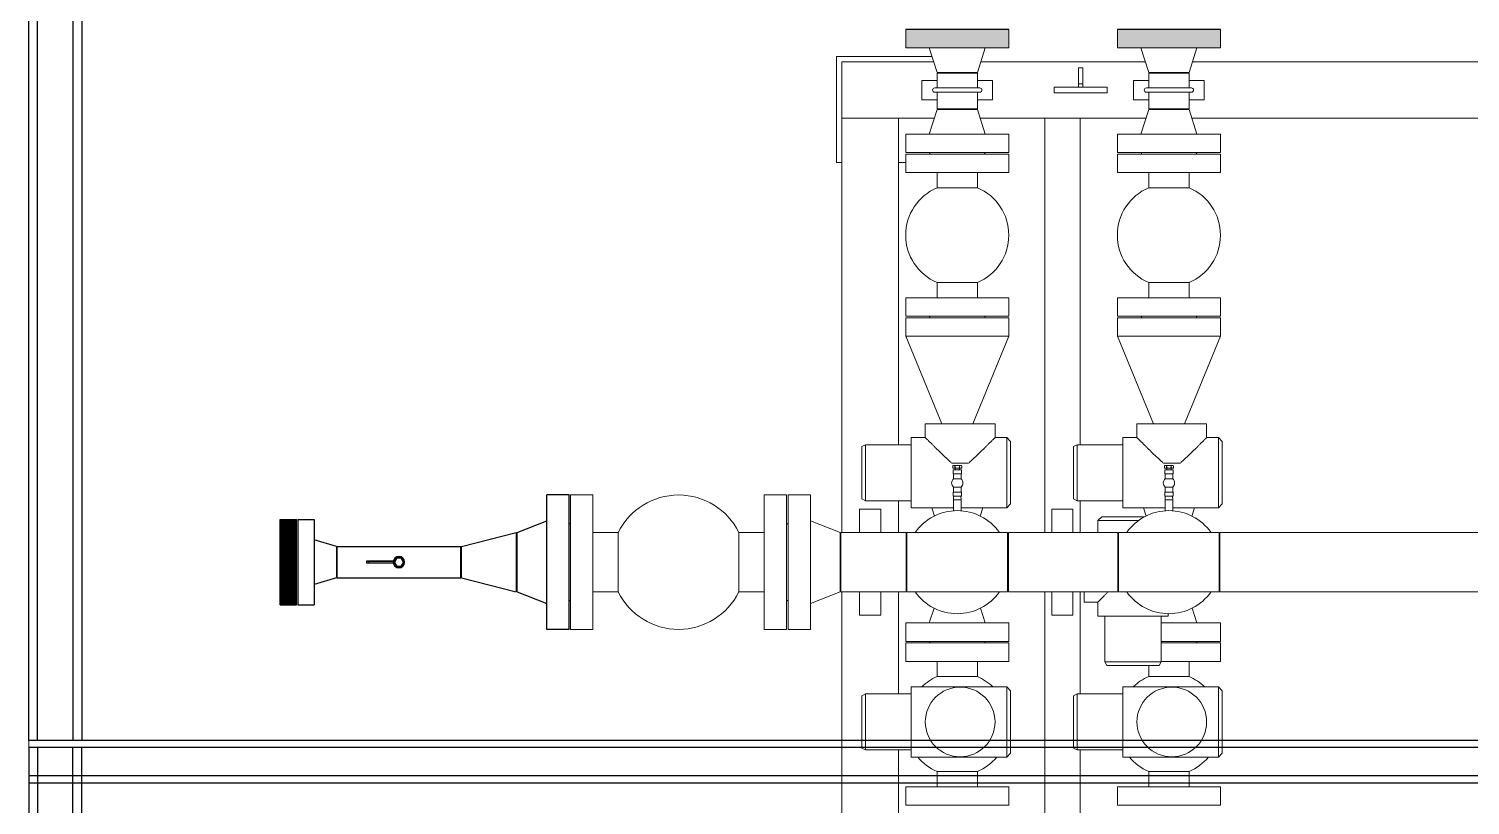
# Model space of a CAD drawing. Header units: millimetres. Extents: x 553637 to 584936, y 5008 to 53898.
# Drawn here: x 556236 to 560322, y 13345 to 15547 of the extents above; entities that cross this region are included whole.
import ezdxf

# ---------------------------------------------------------------- set-up
doc = ezdxf.new("R2010")
doc.units = ezdxf.units.MM
doc.header["$LTSCALE"] = 10
doc.header["$MEASUREMENT"] = 0
for name, color, linetype in [('8', 8, 'Continuous'), ('BRIDA CIEGA PARA PRUEBAS', 170, 'Continuous'), ('CAÑERIAS PH 234', 20, 'Continuous')]:
    doc.layers.add(name, color=color, linetype=linetype)

# ---------------------------------------------------------------- blocks, each defined once
blk = doc.blocks.new('A$C79EB0E72')
at = {"layer": '8', "ltscale": 0.01}
for p, q in [((0, -2490.1), (7800.2, -2490.1)), ((0, -2510.1), (7800.2, -2510.1))]:
    blk.add_line(p, q, dxfattribs=at)
at = {"layer": '8', "lineweight": 0}
blk.add_lwpolyline([(0, -4900), (7800, -4900), (7800, 0), (0, 0)], close=True, dxfattribs=at)
at = {"layer": '8', "lineweight": 25}
for points in [[(7800.2, -2390.1), (0, -2390.1), (0, -25), (25, 0), (7775.2, 0), (7800.2, -25), (7800.2, -2390.1)], [(25, -2390.1), (25, -35.4), (35.4, -25), (7764.8, -25), (7775.2, -35.4), (7775.2, -2390.1)], [(7675.2, -2390.1), (7675.2, -125), (125, -125), (125, -2390.1)], [(7650.2, -2390.1), (7650.2, -150), (150, -150), (150, -2390.1)], [(7800.2, -2410.1), (0, -2410.1), (0, -4875.1), (25, -4900.1), (7775.2, -4900.1), (7800.2, -4875.1), (7800.2, -2410.1)], [(25, -2410.1), (25, -4864.8), (35.4, -4875.1), (7764.8, -4875.1), (7775.2, -4864.8), (7775.2, -2410.1)], [(7675.2, -2410.1), (7675.2, -4775.1), (125, -4775.1), (125, -2410.1)], [(7650.2, -2410.1), (7650.2, -4750.1), (150, -4750.1), (150, -2410.1)]]:
    blk.add_lwpolyline(points, dxfattribs=at)
blk = doc.blocks.new('mf_900')
at = {"layer": '8', "lineweight": -2}
for p, q in [((189231.6, 11190), (188939.5, 11190)), ((188939.5, 11190), (188939.5, 11137.6)), ((189231.6, 11190), (189231.6, 11137.6)), ((189831.6, 11190), (189539.5, 11190)), ((189539.5, 11190), (189539.5, 11137.6)), ((189831.6, 11190), (189831.6, 11137.6)), ((188939.5, 11137.6), (189231.6, 11137.6)), ((189028.4, 11067.8), (189006.1, 11137.6)), ((189142.7, 11067.8), (189164.9, 11137.6)), ((189539.5, 11137.6), (189831.6, 11137.6)), ((189628.4, 11067.8), (189606.1, 11137.6)), ((189742.7, 11067.8), (189764.9, 11137.6)), ((188743.5, 11112.8), (189014, 11112.8)), ((188743.5, 10812.8), (188743.5, 11112.8)), ((188758.5, 9763.1), (188758.5, 11097.8)), ((189018.8, 11097.8), (188758.5, 11097.8)), ((189618.8, 11097.8), (189152.2, 11097.8)), ((189441.9, 11080.8), (189429.2, 11080.8)), ((189429.2, 11025.8), (189429.2, 11080.8)), ((189441.9, 11025.8), (189441.9, 11080.8)), ((190778.8, 11097.8), (189752.2, 11097.8)), ((188985.5, 10990.3), (188985.5, 11045.3)), ((188985.5, 11045.3), (189028.4, 11045.3)), ((189028.4, 11067.8), (189142.7, 11067.8)), ((189028.4, 11065.8), (189142.7, 11065.8)), ((189028.4, 11023.8), (189028.4, 11065.8)), ((189142.7, 11023.8), (189142.7, 11065.8)), ((189142.7, 11045.3), (189185.5, 11045.3)), ((189185.5, 11045.3), (189185.5, 10990.3)), ((189441.9, 11035.8), (189429.2, 11035.8)), ((189585.5, 10990.3), (189585.5, 11045.3)), ((189585.5, 11045.3), (189628.4, 11045.3)), ((189628.4, 11067.8), (189742.7, 11067.8)), ((189628.4, 11065.8), (189742.7, 11065.8)), ((189628.4, 11023.8), (189628.4, 11065.8)), ((189742.7, 11023.8), (189742.7, 11065.8)), ((189742.7, 11045.3), (189785.5, 11045.3)), ((189785.5, 11045.3), (189785.5, 10990.3)), ((189149.5, 11023.8), (189021.5, 11023.8)), ((189021.5, 11011.8), (189149.5, 11011.8)), ((189028.4, 10964.7), (189028.4, 11011.8)), ((189142.7, 10964.7), (189142.7, 11011.8)), ((189360.5, 11009.9), (189360.5, 11025.8)), ((189360.5, 11025.8), (189510.5, 11025.8)), ((189360.5, 11009.9), (189510.5, 11009.9)), ((189510.5, 11009.9), (189510.5, 11025.8)), ((189749.5, 11023.8), (189621.5, 11023.8)), ((189621.5, 11011.8), (189749.5, 11011.8)), ((189628.4, 10964.7), (189628.4, 11011.8)), ((189742.7, 10964.7), (189742.7, 11011.8)), ((188985.5, 10990.3), (189028.4, 10990.3)), ((189028.4, 10962.7), (189006.1, 10892.9)), ((189142.7, 10964.7), (189028.4, 10964.7)), ((189142.7, 10962.7), (189028.4, 10962.7)), ((189142.7, 10990.3), (189185.5, 10990.3)), ((189142.7, 10962.7), (189164.9, 10892.9)), ((189585.5, 10990.3), (189628.4, 10990.3)), ((189628.4, 10962.7), (189606.1, 10892.9)), ((189742.7, 10964.7), (189628.4, 10964.7)), ((189742.7, 10962.7), (189628.4, 10962.7)), ((189742.7, 10990.3), (189785.5, 10990.3)), ((189742.7, 10962.7), (189764.9, 10892.9)), ((189020.4, 10937.8), (188758.5, 10937.8)), ((188918.5, 10011.9), (188918.5, 10937.8)), ((189620.4, 10937.8), (189150.6, 10937.8)), ((189333.5, 9763.1), (189333.5, 10937.8)), ((189433.5, 10011.9), (189433.5, 10937.8)), ((190779.2, 10937.8), (189750.6, 10937.8)), ((189231.6, 10892.9), (188939.5, 10892.9)), ((188939.5, 10840.5), (188939.5, 10892.9)), ((189231.6, 10840.5), (189231.6, 10892.9)), ((189831.6, 10892.9), (189539.5, 10892.9)), ((189539.5, 10840.5), (189539.5, 10892.9)), ((189831.6, 10840.5), (189831.6, 10892.9)), ((188939.5, 10840.5), (189231.6, 10840.5)), ((189231.6, 10836.4), (188939.5, 10836.4)), ((188939.5, 10784.1), (188939.5, 10836.4)), ((189231.6, 10784.1), (189231.6, 10836.4)), ((189539.5, 10840.5), (189831.6, 10840.5)), ((189831.6, 10836.4), (189539.5, 10836.4)), ((189539.5, 10784.1), (189539.5, 10836.4)), ((189831.6, 10784.1), (189831.6, 10836.4)), ((188758.5, 10812.8), (188743.5, 10812.8)), ((188939.5, 10812.8), (188918.5, 10812.8)), ((188939.5, 10784.1), (189231.6, 10784.1)), ((189028.4, 10740.7), (189028.4, 10784.1)), ((189142.7, 10740.7), (189142.7, 10784.1)), ((189539.5, 10784.1), (189831.6, 10784.1)), ((189628.4, 10740.7), (189628.4, 10784.1)), ((189742.7, 10740.7), (189742.7, 10784.1)), ((189142.7, 10740.7), (189028.4, 10740.7)), ((189742.7, 10740.7), (189628.4, 10740.7)), ((189028.4, 10471.9), (189142.7, 10471.9)), ((189028.4, 10428.6), (189028.4, 10471.9)), ((189142.7, 10428.6), (189142.7, 10471.9)), ((189628.4, 10471.9), (189742.7, 10471.9)), ((189628.4, 10428.6), (189628.4, 10471.9)), ((189742.7, 10428.6), (189742.7, 10471.9)), ((189231.6, 10428.6), (188939.5, 10428.6)), ((188939.5, 10376.2), (188939.5, 10428.6)), ((189231.6, 10376.2), (189231.6, 10428.6)), ((189831.6, 10428.6), (189539.5, 10428.6)), ((189539.5, 10376.2), (189539.5, 10428.6)), ((189831.6, 10376.2), (189831.6, 10428.6)), ((188939.5, 10376.2), (189231.6, 10376.2)), ((189231.6, 10372.1), (188939.5, 10372.1)), ((188939.5, 10372.1), (188939.5, 10319.8)), ((189231.6, 10372.1), (189231.6, 10319.8)), ((189539.5, 10376.2), (189831.6, 10376.2)), ((189831.6, 10372.1), (189539.5, 10372.1)), ((189539.5, 10372.1), (189539.5, 10319.8)), ((189831.6, 10372.1), (189831.6, 10319.8)), ((189231.6, 10319.8), (188939.5, 10319.8)), ((189041.6, 10071.2), (188939.5, 10319.8)), ((189129.4, 10071.2), (189231.6, 10319.8)), ((189831.6, 10319.8), (189539.5, 10319.8)), ((189641.6, 10071.2), (189539.5, 10319.8)), ((189729.4, 10071.2), (189831.6, 10319.8)), ((188994.9, 10071.2), (189192.5, 10071.2)), ((188994.9, 10071.2), (188994.9, 10032)), ((189192.5, 10071.2), (189192.5, 10032)), ((189594.9, 10071.2), (189792.5, 10071.2)), ((189594.9, 10071.2), (189594.9, 10032)), ((189792.5, 10071.2), (189792.5, 10032)), ((188814.9, 10006.5), (188825.3, 10011.9)), ((188825.3, 10011.9), (188825.3, 9852.9)), ((188955.2, 10011.9), (188825.3, 10011.9)), ((188955.2, 10032), (188955.2, 9832.7)), ((188994.9, 10032), (188955.2, 10032)), ((189226.4, 10032), (189192.5, 10032)), ((189226.4, 10032), (189226.4, 9832.7)), ((189236.5, 10020.8), (189226.4, 10032)), ((189236.5, 10020.8), (189236.5, 9843.9)), ((189414.9, 10006.5), (189425.3, 10011.9)), ((189425.3, 10011.9), (189425.3, 9852.9)), ((189555.2, 10011.9), (189425.3, 10011.9)), ((189555.2, 10032), (189555.2, 9832.7)), ((189594.9, 10032), (189555.2, 10032)), ((189826.4, 10032), (189792.5, 10032)), ((189826.4, 10032), (189826.4, 9832.7)), ((189836.5, 10020.8), (189826.4, 10032)), ((189836.5, 10020.8), (189836.5, 9843.9)), ((188814.9, 10006.5), (188814.9, 9858.2)), ((189414.9, 10006.5), (189414.9, 9858.2)), ((189069.8, 9959.7), (189117.7, 9959.7)), ((189072.6, 9946.2), (189073.1, 9946.2)), ((189098.4, 9945.4), (189072.6, 9945.4)), ((189073.1, 9953.3), (189097.9, 9953.3)), ((189097.1, 9940.8), (189073.9, 9940.8)), ((189073.9, 9929.2), (189073.9, 9940.8)), ((189073.9, 9929.2), (189097.1, 9929.2)), ((189074.8, 9915.4), (189074.8, 9929.2)), ((189078.5, 9946.2), (189080.1, 9946.2)), ((189079.2, 9940.8), (189079.2, 9945.4)), ((189090.9, 9946.2), (189092.5, 9946.2)), ((189091.9, 9940.8), (189091.9, 9945.4)), ((189096.2, 9915.4), (189096.2, 9929.2)), ((189097.1, 9929.2), (189097.1, 9940.8)), ((189097.9, 9946.2), (189098.4, 9946.2)), ((189669.8, 9959.7), (189717.7, 9959.7)), ((189672.6, 9946.2), (189673.1, 9946.2)), ((189698.4, 9945.4), (189672.6, 9945.4)), ((189673.1, 9953.3), (189697.9, 9953.3)), ((189697.1, 9940.8), (189673.9, 9940.8)), ((189673.9, 9929.2), (189673.9, 9940.8)), ((189673.9, 9929.2), (189697.1, 9929.2)), ((189674.8, 9915.4), (189674.8, 9929.2)), ((189678.5, 9946.2), (189680.1, 9946.2)), ((189679.2, 9940.8), (189679.2, 9945.4)), ((189690.9, 9946.2), (189692.5, 9946.2)), ((189691.9, 9940.8), (189691.9, 9945.4)), ((189696.2, 9915.4), (189696.2, 9929.2)), ((189697.1, 9929.2), (189697.1, 9940.8)), ((189697.9, 9946.2), (189698.4, 9946.2)), ((189096.2, 9915.4), (189074.8, 9915.4)), ((189074.8, 9891.6), (189096.2, 9891.6)), ((189074.8, 9877.7), (189074.8, 9891.6)), ((189096.2, 9877.7), (189096.2, 9891.6)), ((189696.2, 9915.4), (189674.8, 9915.4)), ((189674.8, 9891.6), (189696.2, 9891.6)), ((189674.8, 9877.7), (189674.8, 9891.6)), ((189696.2, 9877.7), (189696.2, 9891.6)), ((187985.1, 9488.4), (187985.1, 9869.4)), ((188052.7, 9869.4), (187989.2, 9869.4)), ((187989.2, 9869.4), (187989.2, 9488.4)), ((188052.7, 9488.4), (188052.7, 9869.4)), ((188538.3, 9869.4), (188538.3, 9488.4)), ((188601.8, 9869.4), (188538.3, 9869.4)), ((188601.8, 9488.4), (188601.8, 9869.4)), ((188605.9, 9869.4), (188605.9, 9488.4)), ((188605.9, 9869.4), (188669.5, 9869.4)), ((188669.5, 9488.4), (188669.5, 9869.4)), ((188814.9, 9858.2), (188825.3, 9852.9)), ((188955.2, 9852.9), (188825.3, 9852.9)), ((188918.5, 9763.1), (188918.5, 9852.9)), ((189097.1, 9877.7), (189073.9, 9877.7)), ((189073.9, 9877.7), (189073.9, 9866.1)), ((189073.9, 9866.1), (189097.1, 9866.1)), ((189075.3, 9866.1), (189074.8, 9855.9)), ((189096.2, 9855.9), (189074.8, 9855.9)), ((189074.8, 9824.6), (189074.8, 9855.9)), ((189095.7, 9866.1), (189096.2, 9855.9)), ((189096.2, 9824.6), (189096.2, 9855.9)), ((189097.1, 9877.7), (189097.1, 9866.1)), ((189414.9, 9858.2), (189425.3, 9852.9)), ((189555.2, 9852.9), (189425.3, 9852.9)), ((189433.5, 9763.1), (189433.5, 9852.9)), ((189697.1, 9877.7), (189673.9, 9877.7)), ((189673.9, 9877.7), (189673.9, 9866.1)), ((189673.9, 9866.1), (189697.1, 9866.1)), ((189675.3, 9866.1), (189674.8, 9855.9)), ((189696.2, 9855.9), (189674.8, 9855.9)), ((189674.8, 9824.6), (189674.8, 9855.9)), ((189695.7, 9866.1), (189696.2, 9855.9)), ((189696.2, 9824.6), (189696.2, 9855.9)), ((189697.1, 9877.7), (189697.1, 9866.1)), ((188808.5, 9828.9), (188868.5, 9828.9)), ((188808.5, 9828.9), (188808.5, 9763.1)), ((188868.5, 9828.9), (188868.5, 9763.1)), ((189074.8, 9832.7), (188955.2, 9832.7)), ((189020.7, 9809.8), (189013.4, 9832.7)), ((189226.4, 9832.7), (189096.2, 9832.7)), ((189150.4, 9809.8), (189157.6, 9832.7)), ((189236.5, 9843.9), (189226.4, 9832.7)), ((189353.5, 9828.9), (189413.5, 9828.9)), ((189353.5, 9828.9), (189353.5, 9763.1)), ((189413.5, 9828.9), (189413.5, 9763.1)), ((189495.3, 9807.1), (189484, 9797)), ((189495.3, 9807.1), (189615.4, 9807.1)), ((189674.8, 9832.7), (189555.2, 9832.7)), ((189620.7, 9809.8), (189613.4, 9832.7)), ((189826.4, 9832.7), (189696.2, 9832.7)), ((189750.4, 9809.8), (189757.6, 9832.7)), ((189836.5, 9843.9), (189826.4, 9832.7)), ((188753.5, 9763.1), (188669.5, 9796.4)), ((189484, 9797), (189599.5, 9797)), ((189484, 9797), (189484, 9763.1)), ((188124.6, 9763.1), (188052.7, 9763.1)), ((188124.6, 9763.1), (188124.6, 9594.8)), ((188466.4, 9594.8), (188466.4, 9763.1)), ((188538.3, 9763.1), (188466.4, 9763.1)), ((188753.5, 9594.8), (188753.5, 9763.1)), ((188755.5, 9594.8), (188755.5, 9763.1)), ((188755.5, 9763.1), (188940.8, 9763.1)), ((188940.8, 9763.1), (188940.8, 9594.8)), ((188942.8, 9729), (188940.8, 9729)), ((188942.8, 9763.1), (188942.8, 9594.8)), ((189228.3, 9763.1), (188942.8, 9763.1)), ((189228.3, 9594.8), (189228.3, 9763.1)), ((189230.3, 9729), (189228.3, 9729)), ((189230.3, 9594.8), (189230.3, 9763.1)), ((189540.8, 9763.1), (189230.3, 9763.1)), ((189540.8, 9763.1), (189540.8, 9594.8)), ((189542.8, 9763.1), (189542.8, 9594.8)), ((189828.3, 9763.1), (189542.8, 9763.1)), ((189828.3, 9594.8), (189828.3, 9763.1)), ((189830.3, 9729), (189828.3, 9729)), ((189830.3, 9594.8), (189830.3, 9763.1)), ((190700.8, 9763.1), (189830.3, 9763.1)), ((188942.8, 9628.9), (188940.8, 9628.9)), ((189230.3, 9628.9), (189228.3, 9628.9)), ((189830.3, 9628.9), (189828.3, 9628.9)), ((188124.6, 9594.8), (188052.7, 9594.8)), ((188538.3, 9594.8), (188466.4, 9594.8)), ((188753.5, 9594.8), (188669.5, 9561.5)), ((188755.5, 9594.8), (188940.8, 9594.8)), ((188758.5, 8841.8), (188758.5, 9594.8)), ((188808.5, 9594.8), (188808.5, 9528.9)), ((188868.5, 9594.8), (188868.5, 9528.9)), ((188918.5, 9305.3), (188918.5, 9594.8)), ((189228.3, 9594.8), (188942.8, 9594.8)), ((189540.8, 9594.8), (189230.3, 9594.8)), ((189333.5, 8866.4), (189333.5, 9594.8)), ((189353.5, 9594.8), (189353.5, 9528.9)), ((189413.5, 9594.8), (189413.5, 9528.9)), ((189433.5, 9305.3), (189433.5, 9594.8)), ((189444.9, 9565.5), (189444.9, 9594.8)), ((189444.9, 9565.5), (189484, 9565.5)), ((189484, 9565.5), (189484, 9525.8)), ((189828.3, 9594.8), (189542.8, 9594.8)), ((190700.8, 9594.8), (189830.3, 9594.8)), ((188868.5, 9528.9), (188808.5, 9528.9)), ((189019.6, 9548.6), (189006.1, 9506.4)), ((189151.5, 9548.6), (189164.9, 9506.4)), ((189413.5, 9528.9), (189353.5, 9528.9)), ((189484, 9525.8), (189683.4, 9525.8)), ((189504.2, 9525.8), (189504.2, 9395.8)), ((189663.2, 9525.8), (189663.2, 9395.8)), ((189683.4, 9532.9), (189683.4, 9525.8)), ((189751.5, 9548.6), (189764.9, 9506.4)), ((188052.7, 9488.4), (187989.2, 9488.4)), ((188601.8, 9488.4), (188538.3, 9488.4)), ((188605.9, 9488.4), (188669.5, 9488.4)), ((189231.6, 9506.4), (188939.5, 9506.4)), ((188939.5, 9454.1), (188939.5, 9506.4)), ((189231.6, 9454.1), (189231.6, 9506.4)), ((189831.6, 9506.4), (189663.2, 9506.4)), ((189831.6, 9454.1), (189831.6, 9506.4)), ((188939.5, 9454.1), (189231.6, 9454.1)), ((189231.6, 9450), (188939.5, 9450)), ((188939.5, 9450), (188939.5, 9397.6)), ((189231.6, 9450), (189231.6, 9397.6)), ((189663.2, 9454.1), (189831.6, 9454.1)), ((189831.6, 9450), (189663.2, 9450)), ((189831.6, 9450), (189831.6, 9397.6)), ((188939.5, 9397.6), (189231.6, 9397.6)), ((189028.4, 9397.6), (189028.4, 9354.3)), ((189142.7, 9397.6), (189142.7, 9354.3)), ((189504.2, 9395.8), (189663.2, 9395.8)), ((189509.6, 9385.5), (189504.2, 9395.8)), ((189509.6, 9385.5), (189657.8, 9385.5)), ((189628.4, 9385.5), (189628.4, 9354.3)), ((189657.8, 9385.5), (189663.2, 9395.8)), ((189663.2, 9397.6), (189831.6, 9397.6)), ((189742.7, 9397.6), (189742.7, 9354.3)), ((188955.2, 9325.5), (188955.2, 9126.1)), ((189226.4, 9325.5), (188955.2, 9325.5)), ((189142.7, 9354.3), (189028.4, 9354.3)), ((189226.4, 9325.5), (189226.4, 9126.1)), ((189236.5, 9314.2), (189226.4, 9325.5)), ((189555.2, 9325.5), (189555.2, 9126.1)), ((189826.4, 9325.5), (189555.2, 9325.5)), ((189742.7, 9354.3), (189628.4, 9354.3)), ((189826.4, 9325.5), (189826.4, 9126.1)), ((189836.5, 9314.2), (189826.4, 9325.5)), ((188814.9, 9299.9), (188825.3, 9305.3)), ((188814.9, 9299.9), (188814.9, 9151.7)), ((188825.3, 9305.3), (188825.3, 9146.3)), ((188955.2, 9305.3), (188825.3, 9305.3)), ((189236.5, 9314.2), (189236.5, 9137.4)), ((189414.9, 9299.9), (189425.3, 9305.3)), ((189414.9, 9299.9), (189414.9, 9151.7)), ((189425.3, 9305.3), (189425.3, 9146.3)), ((189555.2, 9305.3), (189425.3, 9305.3)), ((189836.5, 9314.2), (189836.5, 9137.4)), ((188814.9, 9151.7), (188825.3, 9146.3)), ((188955.2, 9146.3), (188825.3, 9146.3)), ((188918.5, 8866.4), (188918.5, 9146.3)), ((189226.4, 9126.1), (188955.2, 9126.1)), ((189236.5, 9137.4), (189226.4, 9126.1)), ((189414.9, 9151.7), (189425.3, 9146.3)), ((189555.2, 9146.3), (189425.3, 9146.3)), ((189433.5, 8866.4), (189433.5, 9146.3)), ((189826.4, 9126.1), (189555.2, 9126.1)), ((189836.5, 9137.4), (189826.4, 9126.1)), ((189028.4, 9085.5), (189142.7, 9085.5)), ((189028.4, 9085.5), (189028.4, 9042.1)), ((189142.7, 9085.5), (189142.7, 9042.1)), ((189628.4, 9085.5), (189742.7, 9085.5)), ((189628.4, 9085.5), (189628.4, 9042.1)), ((189742.7, 9085.5), (189742.7, 9042.1)), ((189231.6, 9042.1), (188939.5, 9042.1)), ((188939.5, 9042.1), (188939.5, 8989.8)), ((189231.6, 9042.1), (189231.6, 8989.8)), ((189831.6, 9042.1), (189539.5, 9042.1)), ((189539.5, 9042.1), (189539.5, 8989.8)), ((189831.6, 9042.1), (189831.6, 8989.8)), ((188939.5, 8989.8), (189231.6, 8989.8)), ((189539.5, 8989.8), (189831.6, 8989.8))]:
    blk.add_line(p, q, dxfattribs=at)
at = {"layer": '8', "lineweight": -2, "extrusion": (-7.98513e-33, -1.68447e-64, -1)}
for centre in [(-189093.7, 9225.8), (-189693.7, 9225.8)]:
    blk.add_circle(centre, 98.8, dxfattribs=at)
at = {"layer": '8', "lineweight": -2, "extrusion": (0, 0, -1)}
for centre, radius, start, end in [((-189021.5, 11017.8), 6, 270, 90), ((-189621.5, 11017.8), 6, 270, 90), ((-189008.9, 10838.5), 2.03, 270, 90), ((-189162.2, 10838.5), 2.03, 90, 270), ((-189608.9, 10838.5), 2.03, 270, 90), ((-189762.2, 10838.5), 2.03, 90, 270), ((-189085.5, 10606.3), 146.1, 293.0357, 66.9643), ((-189085.5, 10606.3), 146.1, 113.0357, 246.9643), ((-189685.5, 10606.3), 146.1, 293.0357, 66.9643), ((-189685.5, 10606.3), 146.1, 113.0357, 246.9643), ((-189008.9, 10374.2), 2.03, 270, 90), ((-189162.2, 10374.2), 2.03, 90, 270), ((-189608.9, 10374.2), 2.03, 270, 90), ((-189762.2, 10374.2), 2.03, 90, 270), ((-189085.5, 9949.7), 12.9, 344.0636, 15.9363), ((-189085.5, 9949.7), 6.45, 326.692, 33.3079), ((-189085.5, 9945.8), 6.45, 356.5019, 3.4981), ((-189085.5, 9949.7), 6.45, 146.692, 213.3079), ((-189085.5, 9945.8), 6.45, 176.5019, 183.4981), ((-189085.5, 9949.7), 12.9, 164.0636, 195.9364), ((-189685.5, 9949.7), 12.9, 344.0636, 15.9363), ((-189685.5, 9949.7), 6.45, 326.692, 33.3079), ((-189685.5, 9945.8), 6.45, 356.5019, 3.4981), ((-189685.5, 9949.7), 6.45, 146.692, 213.3079), ((-189685.5, 9945.8), 6.45, 176.5019, 183.4981), ((-189685.5, 9949.7), 12.9, 164.0636, 195.9364), ((-189085.5, 9903.5), 16, 311.8103, 48.1897), ((-189085.5, 9903.5), 16, 131.8103, 228.1897), ((-189685.5, 9903.5), 16, 311.8103, 48.1897), ((-189685.5, 9903.5), 16, 131.8103, 228.1897), ((-188295.5, 9678.9), 190.5, 26.2103, 153.7897), ((-187987.2, 9786.5), 2.03, 0, 180), ((-188603.9, 9786.5), 2.03, 0, 180), ((-187987.2, 9571.4), 2.03, 180, 0), ((-188295.5, 9678.9), 190.5, 206.2103, 333.7897), ((-188603.9, 9571.4), 2.03, 180, 0), ((-189008.9, 9452), 2.03, 270, 90), ((-189162.2, 9452), 2.03, 90, 270), ((-189762.2, 9452), 2.03, 90, 270), ((-189085.5, 9219.9), 146, 46.2957, 66.9643), ((-189085.5, 9219.9), 146, 113.0357, 133.7043), ((-189685.5, 9219.9), 146.1, 46.2957, 66.9643), ((-189685.5, 9219.9), 146.1, 113.0357, 133.7043), ((-189085.5, 9219.9), 146.1, 293.0357, 320.0593), ((-189085.5, 9219.9), 146.1, 219.9407, 246.9643), ((-189685.5, 9219.9), 146.1, 293.0357, 320.0593), ((-189685.5, 9219.9), 146.1, 219.9407, 246.9643)]:
    blk.add_arc(centre, radius, start, end, dxfattribs=at)
at = {"layer": '8', "lineweight": -2}
for centre, radius, start, end in [((189149.5, 11017.8), 6, 270, 90), ((189749.5, 11017.8), 6, 270, 90), ((189085.5, 9678.9), 146.1, 35.1758, 144.8242), ((189685.5, 9678.9), 146.1, 35.1758, 144.8242), ((189085.5, 9678.9), 146.1, 167.7933, 172.3438), ((189085.5, 9678.9), 146, 7.6562, 12.2067), ((189685.5, 9678.9), 146.1, 167.7933, 172.3438), ((189685.5, 9678.9), 146, 7.6562, 12.2067), ((189085.5, 9678.9), 146.1, 187.6562, 192.2067), ((189085.5, 9678.9), 146.1, 347.7933, 352.3438), ((189685.5, 9678.9), 146.1, 187.6562, 192.2067), ((189685.5, 9678.9), 146.1, 347.7933, 352.3438), ((189085.5, 9678.9), 146.1, 215.1758, 324.8242), ((189685.5, 9678.9), 146.1, 215.1758, 324.8242)]:
    blk.add_arc(centre, radius, start, end, dxfattribs=at)
at = {"layer": '8', "lineweight": -2, "extrusion": (0, 0, -1)}
for centre, major_axis, start_param, end_param in [((189075.8, 9949.7), (0, 6.45), 4.712389, 5.293722), ((189075.8, 9949.7), (0, 6.45), 4.131056, 4.712389), ((189075.8, 9945.8), (0, 6.45), 4.712389, 4.773442), ((189075.8, 9945.8), (0, 6.45), 4.651336, 4.712389), ((189075.8, 9949.7), (0, 6.45), 0.989463, 1.570796), ((189075.8, 9949.7), (0, 6.45), 1.570796, 2.15213), ((189075.8, 9945.8), (0, 6.45), 1.509743, 1.570796), ((189075.8, 9945.8), (0, 6.45), 1.570796, 1.63185), ((189095.2, 9949.7), (0, -6.45), 1.570796, 2.15213), ((189095.2, 9949.7), (0, -6.45), 0.989463, 1.570796), ((189095.2, 9945.8), (0, -6.45), 1.570796, 1.63185), ((189095.2, 9945.8), (0, -6.45), 1.509743, 1.570796), ((189095.2, 9949.7), (0, -6.45), 4.131056, 4.712389), ((189095.2, 9949.7), (0, -6.45), 4.712389, 5.293722), ((189095.2, 9945.8), (0, -6.45), 4.651336, 4.712389), ((189095.2, 9945.8), (0, -6.45), 4.712389, 4.773442), ((189675.8, 9949.7), (0, 6.45), 4.712389, 5.293722), ((189675.8, 9949.7), (0, 6.45), 4.131056, 4.712389), ((189675.8, 9945.8), (0, 6.45), 4.712389, 4.773442), ((189675.8, 9945.8), (0, 6.45), 4.651336, 4.712389), ((189675.8, 9949.7), (0, 6.45), 0.989463, 1.570796), ((189675.8, 9949.7), (0, 6.45), 1.570796, 2.15213), ((189675.8, 9945.8), (0, 6.45), 1.509743, 1.570796), ((189675.8, 9945.8), (0, 6.45), 1.570796, 1.63185), ((189695.2, 9949.7), (0, -6.45), 1.570796, 2.15213), ((189695.2, 9949.7), (0, -6.45), 0.989463, 1.570796), ((189695.2, 9945.8), (0, -6.45), 1.570796, 1.63185), ((189695.2, 9945.8), (0, -6.45), 1.509743, 1.570796), ((189695.2, 9949.7), (0, -6.45), 4.131056, 4.712389), ((189695.2, 9949.7), (0, -6.45), 4.712389, 5.293722), ((189695.2, 9945.8), (0, -6.45), 4.651336, 4.712389), ((189695.2, 9945.8), (0, -6.45), 4.712389, 4.773442)]:
    blk.add_ellipse(centre, major_axis=major_axis, ratio=0.5, start_param=start_param, end_param=end_param, dxfattribs=at)
at = {"layer": '8', "lineweight": -2}
for points, knots in [([(188994.9, 10032), (188994.9, 10032), (188995, 10031.9), (188995.4, 10031.5), (188995.7, 10031.2), (188996.6, 10030.4), (188997.1, 10029.9), (188998.3, 10028.7), (188999.1, 10027.9), (189000.7, 10026.3), (189001.6, 10025.4), (189003.5, 10023.5), (189004.6, 10022.5), (189006.8, 10020.2), (189008, 10019.1), (189010.5, 10016.7), (189011.7, 10015.4), (189014.8, 10012.4), (189016.7, 10010.5), (189020.8, 10006.5), (189022.9, 10004.4), (189027.4, 10000), (189029.7, 9997.8), (189034.4, 9993.1), (189036.9, 9990.7), (189041.9, 9985.8), (189044.5, 9983.4), (189049.6, 9978.4), (189052.3, 9975.9), (189057.6, 9970.9), (189060.2, 9968.4), (189064.2, 9964.7), (189065.6, 9963.5), (189067.8, 9961.4), (189068.8, 9960.6), (189069.8, 9959.7)], [147.646729, 147.646729, 147.646729, 147.646729, 155.32438, 155.32438, 163.002032, 163.002032, 170.679683, 170.679683, 178.357334, 178.357334, 186.034986, 186.034986, 193.712637, 193.712637, 201.390288, 201.390288, 209.06794, 209.06794, 219.846129, 219.846129, 230.624319, 230.624319, 241.402509, 241.402509, 252.180699, 252.180699, 262.958889, 262.958889, 273.737079, 273.737079, 284.515269, 284.515269, 289.904363, 289.904363, 293.749506, 293.749506, 293.749506, 293.749506]), ([(189117.7, 9959.7), (189118.6, 9960.6), (189119.6, 9961.4), (189121.9, 9963.5), (189123.2, 9964.7), (189127.2, 9968.4), (189129.9, 9970.9), (189135.2, 9975.9), (189137.8, 9978.4), (189143, 9983.4), (189145.5, 9985.8), (189150.5, 9990.7), (189153, 9993.1), (189157.8, 9997.8), (189160.1, 10000), (189164.5, 10004.4), (189166.6, 10006.5), (189170.7, 10010.5), (189172.6, 10012.4), (189175.7, 10015.4), (189177, 10016.7), (189179.4, 10019.1), (189180.6, 10020.2), (189182.8, 10022.5), (189183.9, 10023.5), (189185.8, 10025.4), (189186.7, 10026.3), (189188.4, 10027.9), (189189.1, 10028.7), (189190.3, 10029.9), (189190.9, 10030.4), (189191.7, 10031.2), (189192, 10031.5), (189192.4, 10031.9), (189192.5, 10032), (189192.5, 10032)], [1.543952, 1.543952, 1.543952, 1.543952, 5.389095, 5.389095, 10.77819, 10.77819, 21.55638, 21.55638, 32.33457, 32.33457, 43.112759, 43.112759, 53.890949, 53.890949, 64.669139, 64.669139, 75.447329, 75.447329, 86.225519, 86.225519, 93.90317, 93.90317, 101.580821, 101.580821, 109.258473, 109.258473, 116.936124, 116.936124, 124.613775, 124.613775, 132.291427, 132.291427, 139.969078, 139.969078, 147.646729, 147.646729, 147.646729, 147.646729]), ([(189594.9, 10032), (189594.9, 10032), (189595, 10031.9), (189595.4, 10031.5), (189595.7, 10031.2), (189596.6, 10030.4), (189597.1, 10029.9), (189598.3, 10028.7), (189599.1, 10027.9), (189600.7, 10026.3), (189601.6, 10025.4), (189603.5, 10023.5), (189604.6, 10022.5), (189606.8, 10020.2), (189608, 10019.1), (189610.5, 10016.7), (189611.7, 10015.4), (189614.8, 10012.4), (189616.7, 10010.5), (189620.8, 10006.5), (189622.9, 10004.4), (189627.4, 10000), (189629.7, 9997.8), (189634.4, 9993.1), (189636.9, 9990.7), (189641.9, 9985.8), (189644.5, 9983.4), (189649.6, 9978.4), (189652.3, 9975.9), (189657.6, 9970.9), (189660.2, 9968.4), (189664.2, 9964.7), (189665.6, 9963.5), (189667.8, 9961.4), (189668.8, 9960.6), (189669.8, 9959.7)], [147.646729, 147.646729, 147.646729, 147.646729, 155.32438, 155.32438, 163.002032, 163.002032, 170.679683, 170.679683, 178.357334, 178.357334, 186.034986, 186.034986, 193.712637, 193.712637, 201.390288, 201.390288, 209.06794, 209.06794, 219.846129, 219.846129, 230.624319, 230.624319, 241.402509, 241.402509, 252.180699, 252.180699, 262.958889, 262.958889, 273.737079, 273.737079, 284.515269, 284.515269, 289.904363, 289.904363, 293.749506, 293.749506, 293.749506, 293.749506]), ([(189717.7, 9959.7), (189718.6, 9960.6), (189719.6, 9961.4), (189721.9, 9963.5), (189723.2, 9964.7), (189727.2, 9968.4), (189729.9, 9970.9), (189735.2, 9975.9), (189737.8, 9978.4), (189743, 9983.4), (189745.5, 9985.8), (189750.5, 9990.7), (189753, 9993.1), (189757.8, 9997.8), (189760.1, 10000), (189764.5, 10004.4), (189766.6, 10006.5), (189770.7, 10010.5), (189772.6, 10012.4), (189775.7, 10015.4), (189777, 10016.7), (189779.4, 10019.1), (189780.6, 10020.2), (189782.8, 10022.5), (189783.9, 10023.5), (189785.8, 10025.4), (189786.7, 10026.3), (189788.4, 10027.9), (189789.1, 10028.7), (189790.3, 10029.9), (189790.9, 10030.4), (189791.7, 10031.2), (189792, 10031.5), (189792.4, 10031.9), (189792.5, 10032), (189792.5, 10032)], [1.543952, 1.543952, 1.543952, 1.543952, 5.389095, 5.389095, 10.77819, 10.77819, 21.55638, 21.55638, 32.33457, 32.33457, 43.112759, 43.112759, 53.890949, 53.890949, 64.669139, 64.669139, 75.447329, 75.447329, 86.225519, 86.225519, 93.90317, 93.90317, 101.580821, 101.580821, 109.258473, 109.258473, 116.936124, 116.936124, 124.613775, 124.613775, 132.291427, 132.291427, 139.969078, 139.969078, 147.646729, 147.646729, 147.646729, 147.646729]), ([(189540.8, 9623.4), (189541.4, 9624.1), (189542.1, 9624.8), (189542.7, 9625.5), (189542.7, 9625.5), (189542.8, 9625.5)], [270.935018, 270.935018, 270.935018, 270.935018, 273.737079, 273.737079, 273.803548, 273.803548, 273.803548, 273.803548]), ([(189484, 9565.5), (189484, 9565.5), (189484.1, 9565.6), (189484.5, 9566), (189484.8, 9566.3), (189485.7, 9567.1), (189486.2, 9567.7), (189487.4, 9568.9), (189488.1, 9569.6), (189489.7, 9571.2), (189490.6, 9572.1), (189492.6, 9574.1), (189493.6, 9575.2), (189495.8, 9577.4), (189497, 9578.6), (189499.4, 9581), (189500.6, 9582.3), (189503.7, 9585.4), (189505.6, 9587.3), (189509.3, 9591.1), (189511.1, 9592.9), (189513, 9594.8)], [147.646729, 147.646729, 147.646729, 147.646729, 155.32438, 155.32438, 163.002032, 163.002032, 170.679683, 170.679683, 178.357334, 178.357334, 186.034986, 186.034986, 193.712637, 193.712637, 201.390288, 201.390288, 209.06794, 209.06794, 219.846129, 219.846129, 229.19206, 229.19206, 229.19206, 229.19206])]:
    blk.add_open_spline(points, degree=3, knots=knots, dxfattribs=at)
blk.add_open_spline([(189541.7, 9704.2), (189541.4, 9704.5), (189541.1, 9704.8), (189540.8, 9705.1)], degree=3, dxfattribs=at)
blk = doc.blocks.new('A$C75317ED0')
at = {"layer": 'BRIDA CIEGA PARA PRUEBAS', "lineweight": 0}
h = blk.add_hatch(color=256, dxfattribs=at)
h.dxf.hatch_style = 1
h.paths.add_polyline_path([(-146.05, 0), (-146.05, -52.3748), (146.05, -52.3748), (146.05, 0)])
blk.add_lwpolyline([(-146.05, 0), (146.05, 0), (146.05, -52.3748), (-146.05, -52.3748)], close=True, dxfattribs=at)
blk = doc.blocks.new('A$C36AA4D07')
at = {"layer": 'BRIDA CIEGA PARA PRUEBAS', "lineweight": 0}
h = blk.add_hatch(dxfattribs=at)
h.set_pattern_fill('ANSI31', color=256)
h.set_pattern_definition([(45, (-187114.52564, -9731.44239), (-0.08838834765, 0.08838834765), [])])
h.paths.add_polyline_path([(-46.0248, -120.65), (0, -120.65), (0, 120.65), (-46.0248, 120.65)])
blk.add_lwpolyline([(0, -120.65), (-46.0248, -120.65), (-46.0248, 120.65), (0, 120.65)], close=True, dxfattribs=at)

msp = doc.modelspace()

# ---------------------------------------------------------------- linework, layer by layer
at = {"layer": 'CAÑERIAS PH 234'}
for p, q in [((559013.7, 15545.5), (558721.6, 15545.5)), ((559613.7, 15545.5), (559321.6, 15545.5)), ((557767.3, 14224.9), (557703.7, 14224.9)), ((557703.7, 13843.9), (557703.7, 14224.9)), ((557767.3, 13843.9), (557767.3, 14224.9)), ((556948.4, 13913.8), (556948.4, 14155.1)), ((556948.4, 14155.1), (556994.4, 14155.1)), ((556994.4, 13913.8), (556994.4, 14155.1)), ((556998.4, 14155.1), (557044.4, 14155.1)), ((556998.4, 14155.1), (556998.4, 13913.8)), ((557044.4, 14155.1), (557044.4, 13913.8)), ((557619.6, 14118.5), (557703.7, 14151.9)), ((557107.9, 14078.9), (557044.4, 14097.9)), ((557461.9, 14078.9), (557617.6, 14118.5)), ((557617.6, 14118.5), (557617.6, 13950.3)), ((557619.6, 13950.3), (557619.6, 14118.5)), ((557107.9, 14078.9), (557107.9, 13990)), ((557109.9, 13990), (557109.9, 14078.9)), ((557109.9, 14078.9), (557459.9, 14078.9)), ((557459.9, 13990), (557459.9, 14078.9)), ((557461.9, 13990), (557461.9, 14078.9)), ((557192.7, 14037.6), (557199.2, 14037.6)), ((557192.7, 14037.6), (557192.7, 14037.6)), ((557199.2, 14037.6), (557192.7, 14037.6)), ((557192.7, 14037.6), (557192.7, 14031.2)), ((557199.2, 14031.2), (557192.7, 14031.2)), ((557199.2, 14037.6), (557199.2, 14037.6)), ((557199.2, 14037.6), (557199.2, 14031.2)), ((557199.2, 14036.8), (557268.9, 14036.8)), ((557268.9, 14036.8), (557199.2, 14036.8)), ((557268.9, 14032), (557199.2, 14032)), ((557268.9, 14036.8), (557268.9, 14036.8)), ((557268.9, 14036.8), (557268.9, 14032)), ((557272.6, 14035.3), (557272, 14034.4)), ((557272, 14034.4), (557272.6, 14033.5)), ((557278, 14044.7), (557272.6, 14035.3)), ((557272.6, 14033.5), (557278, 14024.1)), ((557278.5, 14045.6), (557278, 14044.7)), ((557278, 14024.1), (557278.5, 14023.2)), ((557278.5, 14045.6), (557278.5, 14045.6)), ((557279.6, 14045.6), (557278.5, 14045.6)), ((557278.5, 14045.6), (557278.5, 14045.6)), ((557278.5, 14023.2), (557279.6, 14023.2)), ((557290.3, 14045.6), (557279.6, 14045.6)), ((557279.6, 14023.2), (557290.3, 14023.2)), ((557291.4, 14045.6), (557290.3, 14045.6)), ((557290.3, 14023.2), (557291.4, 14023.2)), ((557291.4, 14045.6), (557291.4, 14045.6)), ((557291.9, 14044.7), (557291.4, 14045.6)), ((557291.4, 14045.6), (557291.4, 14045.6)), ((557291.4, 14023.2), (557291.9, 14024.1)), ((557297.3, 14035.3), (557291.9, 14044.7)), ((557291.9, 14024.1), (557297.3, 14033.5)), ((557297.9, 14034.4), (557297.3, 14035.3)), ((557297.3, 14033.5), (557297.9, 14034.4)), ((557107.9, 13990), (557044.4, 13970.9)), ((557109.9, 13990), (557459.9, 13990)), ((557461.9, 13990), (557617.6, 13950.3)), ((557619.6, 13950.3), (557703.7, 13916.9)), ((556948.4, 13913.8), (556994.4, 13913.8)), ((556998.4, 13913.8), (557044.4, 13913.8)), ((557767.3, 13843.9), (557703.7, 13843.9))]:
    msp.add_line(p, q, dxfattribs=at)
at = {"layer": 'CAÑERIAS PH 234', "extrusion": (0, 0, -1)}
for radius in [16, 12.9]:
    msp.add_circle((-557284.9, 14034.4), radius, dxfattribs=at)
for radius, start, end in [(12.9, 360, 180), (12.4, 355.7577, 4.2422), (12.4, 55.7577, 64.2422), (12.4, 295.7577, 304.2422), (12.4, 175.7577, 184.2422)]:
    msp.add_arc((-557284.9, 14034.4), radius, start, end, dxfattribs=at)
at = {"layer": 'CAÑERIAS PH 234', "extrusion": (0, -1.3652e-22, -1)}
for start, end in [(115.7577, 124.2422), (235.7577, 244.2422)]:
    msp.add_arc((-557284.9, 14034.4), 12.4, start, end, dxfattribs=at)

# ---------------------------------------------------------------- block references
at = {"layer": '8', "lineweight": 0}
for name, p in [('A$C79EB0E72', (556235.6, 15919.1)), ('mf_900', (369782.1, 4355.5))]:
    msp.add_blockref(name, p, dxfattribs=at)
at = {"layer": 'BRIDA CIEGA PARA PRUEBAS', "lineweight": 0}
for name, p in [('A$C75317ED0', (558867.7, 15545.5)), ('A$C75317ED0', (559467.7, 15545.5)), ('A$C36AA4D07', (556994.4, 14034.4))]:
    msp.add_blockref(name, p, dxfattribs=at)

doc.saveas('drawing.dxf')
